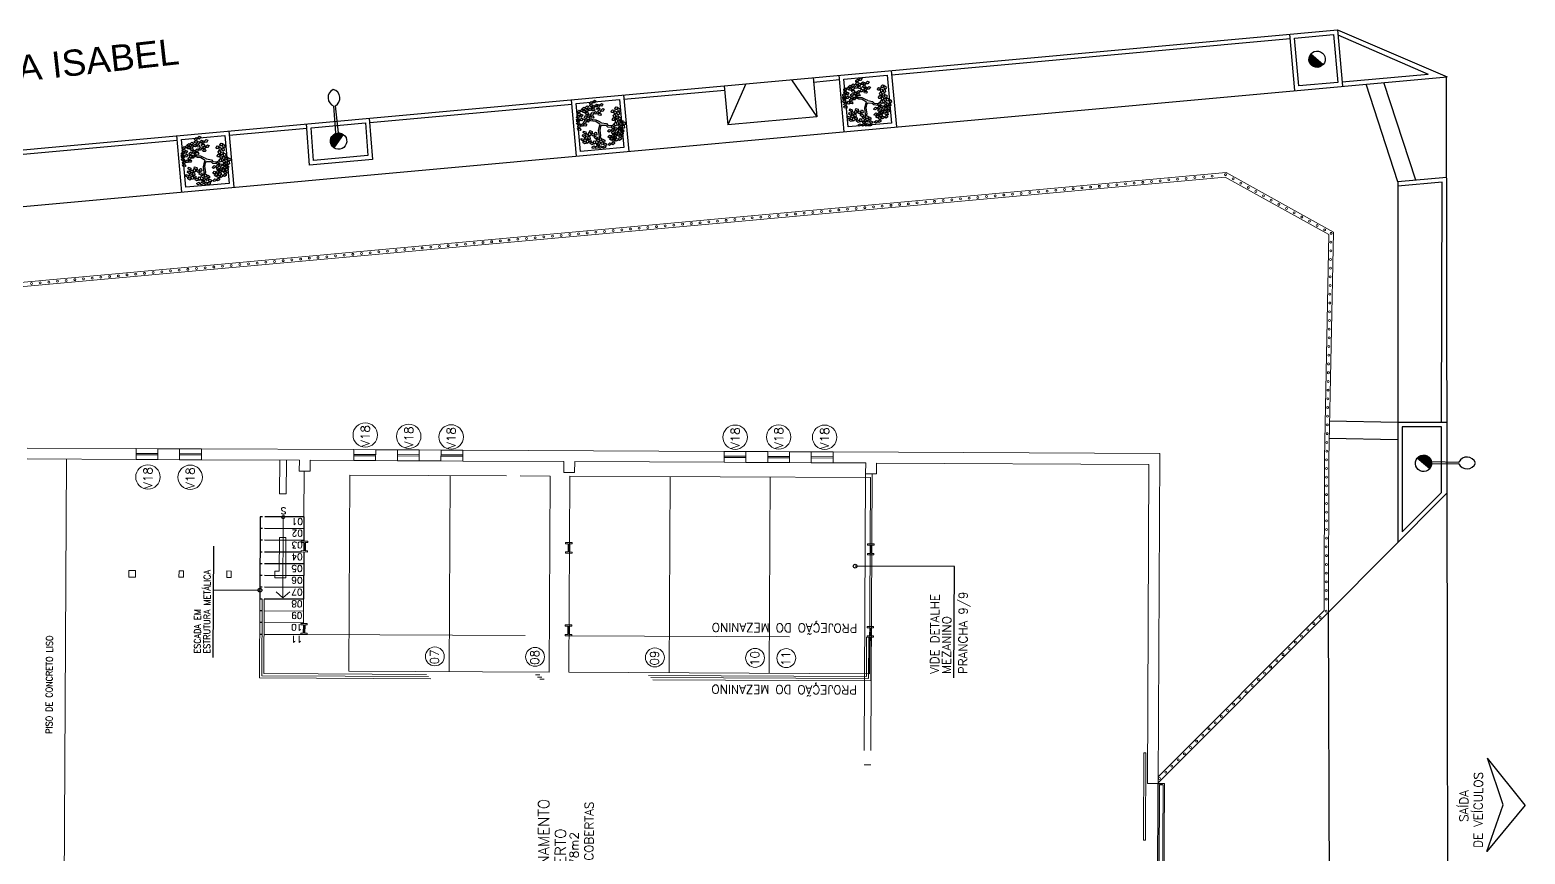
# Model space of a CAD drawing. Extents: x -1057 to 3416, y -340 to 4111.
# Drawn here: x -282.45 to -248.12, y 302.71 to 321.63 of the extents above; entities that cross this region are included whole.
import ezdxf
from ezdxf.enums import TextEntityAlignment as Align

# ---------------------------------------------------------------- set-up
doc = ezdxf.new("R2010")
doc.units = 0
doc.header["$LTSCALE"] = 50
for name, pattern in [('CONTINU', [0]), ('DASHDOT', [1, 0.5, -0.25, 0, -0.25]), ('DGN Style 1', [0.003115, 5.18318e-06, -0.00311]), ('HIDDEN', [9.525, 6.35, -3.175])]:
    doc.linetypes.add(name, pattern=pattern)
doc.layers.add('0.1', color=8, linetype='Continuous', lineweight=13)
doc.layers.add('Margem A3', color=8, linetype='DGN Style 1', lineweight=0)
for name, color, linetype in [('luminaria', 10, 'Continuous'), ('medir projeto', 6, 'Continuous'), ('OK', 96, 'Continuous'), ('Poste de cimento', 7, 'Continuous')]:
    doc.layers.add(name, color=color, linetype=linetype)
doc.styles.add('80X50', font='romans.shx')
doc.styles.add('ROBERTO', font='swissek.ttf')
doc.styles.get("Standard").update_dxf_attribs({"font": 'romans.shx'})

# ---------------------------------------------------------------- blocks, each defined once
blk = doc.blocks.new('ÁREA')
for p in [(0.00005, 0.00376), (0, 0)]:
    blk.add_attdef('COMPARTIMENTO', text='', height=0.0025).set_placement(p, align=Align.CENTER)
at = {"color": 1}
for p in [(-0.00005, -0.00376), (-0.0001, -0.00752)]:
    blk.add_attdef('ÁREA', text='', height=0.002, dxfattribs=at).set_placement(p, align=Align.CENTER)
blk = doc.blocks.new('poste concreto')
at = {"layer": 'Poste de cimento'}
h = blk.add_hatch(color=256, dxfattribs=at)
h.dxf.hatch_style = 1
h.paths.add_polyline_path([(364866.842, 7758015.357), (364866.767, 7758015.418), (364866.676, 7758015.455), (364866.578, 7758015.47), (364866.48, 7758015.455), (364866.39, 7758015.418), (364866.314, 7758015.357), (364866.254, 7758015.282), (364866.216, 7758015.191), (364866.201, 7758015.093), (364866.956, 7758015.093), (364866.94, 7758015.191), (364866.903, 7758015.282)])
for p, q in [((364866.815, 7758015.406), (364867.773, 7758016.191)), ((364866.886, 7758015.322), (364867.818, 7758016.138)), ((364866.216, 7758015.191), (364866.254, 7758015.282)), ((364866.254, 7758015.282), (364866.314, 7758015.357)), ((364866.314, 7758015.357), (364866.39, 7758015.418)), ((364866.39, 7758015.418), (364866.48, 7758015.455)), ((364866.48, 7758015.455), (364866.578, 7758015.47)), ((364866.578, 7758015.47), (364866.676, 7758015.455)), ((364866.676, 7758015.455), (364866.767, 7758015.418)), ((364866.767, 7758015.418), (364866.842, 7758015.357)), ((364866.842, 7758015.357), (364866.903, 7758015.282)), ((364866.903, 7758015.282), (364866.94, 7758015.191)), ((364866.201, 7758015.093), (364866.216, 7758015.191)), ((364866.216, 7758014.995), (364866.201, 7758015.093)), ((364866.956, 7758015.093), (364866.201, 7758015.093)), ((364866.254, 7758014.904), (364866.216, 7758014.995)), ((364866.314, 7758014.829), (364866.254, 7758014.904)), ((364866.39, 7758014.768), (364866.314, 7758014.829)), ((364866.48, 7758014.731), (364866.39, 7758014.768)), ((364866.578, 7758014.716), (364866.48, 7758014.731)), ((364866.676, 7758014.731), (364866.578, 7758014.716)), ((364866.767, 7758014.768), (364866.676, 7758014.731)), ((364866.842, 7758014.829), (364866.767, 7758014.768)), ((364866.903, 7758014.904), (364866.842, 7758014.829)), ((364866.94, 7758014.995), (364866.903, 7758014.904)), ((364866.94, 7758015.191), (364866.956, 7758015.093)), ((364866.956, 7758015.093), (364866.94, 7758014.995))]:
    blk.add_line(p, q, dxfattribs=at)
for centre, start, end in [((364868.17, 7758016.298), 60.73513, 195.09868), ((364867.989, 7758016.511), 245.39714, 19.76069)]:
    blk.add_arc(centre, 0.411, start, end, dxfattribs=at)
blk = doc.blocks.new('A$C550ee5b3')
at = {"layer": 'Poste de cimento'}
h = blk.add_hatch(color=256, dxfattribs=at)
h.dxf.hatch_style = 1
h.paths.add_polyline_path([(0.043, 0.309), (0.017, 0.267), (0.002, 0.22), (0, 0.172), (0.009, 0.124), (0.031, 0.081), (0.063, 0.043), (0.106, 0.017), (0.152, 0.002), (0.201, 0), (0.248, 0.009), (0.292, 0.031), (0.329, 0.063)])
for p, q in [((0.081, 0.341), (0.124, 0.363)), ((0.124, 0.363), (0.172, 0.372)), ((0.172, 0.372), (0.22, 0.371)), ((0.22, 0.371), (0.267, 0.356)), ((0.267, 0.356), (0.309, 0.329)), ((0, 0.172), (0.002, 0.22)), ((0.009, 0.124), (0, 0.172)), ((0.002, 0.22), (0.017, 0.267)), ((0.031, 0.081), (0.009, 0.124)), ((0.017, 0.267), (0.043, 0.309)), ((0.063, 0.043), (0.031, 0.081)), ((0.043, 0.309), (0.081, 0.341)), ((0.043, 0.309), (0.329, 0.063)), ((0.106, 0.017), (0.063, 0.043)), ((0.152, 0.002), (0.106, 0.017)), ((0.201, 0), (0.152, 0.002)), ((0.248, 0.009), (0.201, 0)), ((0.292, 0.031), (0.248, 0.009)), ((0.329, 0.063), (0.292, 0.031)), ((0.309, 0.329), (0.341, 0.292)), ((0.356, 0.106), (0.329, 0.063)), ((0.341, 0.292), (0.363, 0.248)), ((0.371, 0.152), (0.356, 0.106)), ((0.363, 0.248), (0.372, 0.201)), ((0.372, 0.201), (0.371, 0.152))]:
    blk.add_line(p, q, dxfattribs=at)
blk = doc.blocks.new('L', base_point=(1.368, 0.591))
at = {"color": 3, "lineweight": -2}
for p, q in [((1.275, 0.567), (1.306, 0.592)), ((1.288, 0.517), (1.275, 0.567)), ((1.281, 0.65), (1.312, 0.675)), ((1.294, 0.6), (1.281, 0.65)), ((1.317, 0.508), (1.288, 0.517)), ((1.322, 0.591), (1.294, 0.6)), ((1.306, 0.592), (1.336, 0.538)), ((1.312, 0.675), (1.342, 0.621)), ((1.336, 0.538), (1.317, 0.508)), ((1.342, 0.621), (1.322, 0.591)), ((1.337, 0.489), (1.356, 0.548)), ((1.376, 0.484), (1.337, 0.489)), ((1.356, 0.548), (1.391, 0.554)), ((1.404, 0.527), (1.376, 0.484)), ((1.391, 0.554), (1.404, 0.527))]:
    blk.add_line(p, q, dxfattribs=at)
blk = doc.blocks.new('Árvore-13')
at = {"color": 3}
for p, q in [((-0.8, 0.3), (-0.96, 0.41)), ((-0.8, 0.41), (-0.95, 0.5)), ((-0.36, 0.35), (-0.8, 0.41)), ((-0.37, 0.23), (-0.8, 0.3)), ((-0.13, 0.11), (-0.37, 0.23)), ((-0.07, 0.19), (-0.36, 0.35)), ((-0.07, -0.04), (-0.13, 0.11)), ((0.03, 0.07), (-0.07, 0.19)), ((0.03, 0.07), (0.32, 0.33)), ((0.12, -0.05), (0.28, 0.13)), ((0.28, 0.13), (0.42, 0.28)), ((0.32, 0.33), (0.41, 0.54)), ((0.41, 0.54), (0.48, 0.66)), ((0.42, 0.28), (0.5, 0.51)), ((0.48, 0.66), (0.57, 0.72)), ((0.5, 0.51), (0.63, 0.67)), ((0.57, 0.72), (0.61, 0.82)), ((0.63, 0.67), (0.78, 0.72)), ((-0.3, -0.39), (-0.42, -0.69)), ((-0.2, -0.45), (-0.31, -0.74)), ((-0.31, -0.74), (-0.24, -0.89)), ((-0.15, -0.3), (-0.3, -0.39)), ((-0.05, -0.38), (-0.2, -0.45)), ((-0.07, -0.04), (-0.15, -0.3)), ((0.12, -0.05), (-0.05, -0.38))]:
    blk.add_line(p, q, dxfattribs=at)
at = {"color": 3, "xscale": 3.048, "yscale": 3.048, "zscale": 3.048}
for p, rotation in [((-1.3, 0.88), 347.8021081598379), ((-0.93, 0.96), 295.0165150851705), ((-0.72, 1.45), 295.0165150851705), ((-0.49, 1.26), 295.0165150851705), ((-0.25, 1.14), 295.0165150851705), ((0.17, 1.45), 190.1248425347958), ((0.35, 0.95), 190.1248425347958), ((0.58, 1.4), 190.1248425347958), ((0.68, 0.78), 190.1248425347958), ((0.85, 1.34), 190.1248425347958), ((1.21, 1.15), 190.1248425347958), ((1.32, 0.75), 190.1248425347958), ((-1.44, 0.37), 347.8021081598379), ((-1.13, 0.41), 347.8021081598379), ((-0.85, 0.46), 295.0165150851705), ((-0.35, 0.69), 295.0165150851705), ((0.76, 0.27), 190.1248425347958), ((0.8, -0.3), 190.1248425347958), ((1.12, 0.57), 190.1248425347958), ((1.2, -0.32), 190.1248425347958), ((1.25, 0.04), 190.1248425347958), ((1.58, 0.11), 190.1248425347958), ((-0.1, -0.9), 66.16076666471405), ((-0.02, -1.19), 66.16076666471405), ((0.5, -1), 66.16076666471405), ((-0.45, -1.4), 66.16076666471405), ((0.62, -1.32), 66.16076666471405)]:
    blk.add_blockref('L', p, dxfattribs=dict(at, rotation=rotation))
for p in [(-1.39, -0.31), (-1.23, -0.88), (-1.05, -0.53), (-0.87, -1.13), (-0.85, -0.45), (-0.67, -1.02), (-0.45, -1.04), (-0.44, -0.54)]:
    blk.add_blockref('L', p, dxfattribs=at)

msp = doc.modelspace()

# ---------------------------------------------------------------- linework, layer by layer
at = {"layer": '0.1', "color": 8}
for p, q in [((-263.76, 320.496), (-262.764, 320.587)), ((-254.986, 318.354), (-303.783, 313.907)), ((-255.008, 318.251), (-303.752, 313.81)), ((-252.627, 316.93), (-255.008, 318.251)), ((-252.525, 316.989), (-254.986, 318.354)), ((-252.73, 311.787), (-252.627, 316.93)), ((-252.63, 311.785), (-252.525, 316.989)), ((-280.008, 312.018), (-279.508, 312.015)), ((-279.008, 312.013), (-278.508, 312.011)), ((-275.008, 311.994), (-274.508, 311.991)), ((-274.008, 311.989), (-273.508, 311.986)), ((-273.008, 311.984), (-272.508, 311.982)), ((-281.66, 301.321), (-281.609, 311.776)), ((-280.009, 311.908), (-279.509, 311.905)), ((-279.509, 311.875), (-280.009, 311.878)), ((-279.509, 311.765), (-280.009, 311.768)), ((-279.009, 311.903), (-278.509, 311.901)), ((-278.509, 311.871), (-279.009, 311.873)), ((-278.509, 311.761), (-279.009, 311.763)), ((-274.51, 311.741), (-275.01, 311.744)), ((-275.009, 311.884), (-274.509, 311.881)), ((-274.509, 311.851), (-275.009, 311.854)), ((-273.51, 311.736), (-274.01, 311.739)), ((-274.009, 311.879), (-273.509, 311.876)), ((-273.509, 311.846), (-274.009, 311.849)), ((-272.51, 311.732), (-273.01, 311.734)), ((-273.009, 311.874), (-272.509, 311.872)), ((-272.509, 311.842), (-273.009, 311.844)), ((-266.01, 311.7), (-266.51, 311.703)), ((-266.509, 311.843), (-266.009, 311.84)), ((-266.009, 311.81), (-266.509, 311.813)), ((-266.508, 311.953), (-266.008, 311.95)), ((-265.01, 311.695), (-265.51, 311.698)), ((-265.509, 311.838), (-265.009, 311.835)), ((-265.009, 311.805), (-265.509, 311.808)), ((-265.508, 311.948), (-265.008, 311.945)), ((-264.01, 311.691), (-264.51, 311.693)), ((-264.509, 311.833), (-264.009, 311.831)), ((-264.009, 311.801), (-264.509, 311.803)), ((-264.508, 311.943), (-264.008, 311.941)), ((-252.73, 311.786), (-252.739, 308.304)), ((-252.63, 311.785), (-252.64, 308.263)), ((-276.629, 310.446), (-276.638, 308.595)), ((-276.22, 309.645), (-276.22, 309.675)), ((-276.16, 309.674), (-276.22, 309.675)), ((-276.07, 309.644), (-276.22, 309.645)), ((-276.219, 309.865), (-276.218, 309.895)), ((-276.159, 309.864), (-276.219, 309.865)), ((-276.068, 309.894), (-276.218, 309.895)), ((-276.07, 309.674), (-276.13, 309.674)), ((-276.069, 309.864), (-276.129, 309.864)), ((-276.07, 309.644), (-276.07, 309.674)), ((-276.069, 309.864), (-276.068, 309.894)), ((-270.15, 309.615), (-270.15, 309.645)), ((-270.09, 309.645), (-270.15, 309.645)), ((-270, 309.614), (-270.15, 309.615)), ((-269.999, 309.864), (-270.149, 309.865)), ((-270.149, 309.835), (-270.149, 309.865)), ((-270.089, 309.835), (-270.149, 309.835)), ((-270, 309.644), (-270.06, 309.645)), ((-269.999, 309.834), (-270.059, 309.835)), ((-270, 309.614), (-270, 309.644)), ((-269.999, 309.834), (-269.999, 309.864)), ((-263.22, 309.582), (-263.22, 309.612)), ((-263.16, 309.611), (-263.22, 309.612)), ((-263.07, 309.581), (-263.22, 309.582)), ((-263.069, 309.831), (-263.219, 309.832)), ((-263.219, 309.802), (-263.219, 309.832)), ((-263.159, 309.801), (-263.219, 309.802)), ((-263.07, 309.611), (-263.13, 309.611)), ((-263.069, 309.801), (-263.129, 309.801)), ((-263.07, 309.581), (-263.07, 309.611)), ((-263.069, 309.801), (-263.069, 309.831)), ((-276.638, 308.595), (-276.795, 308.73)), ((-276.638, 308.595), (-276.48, 308.729)), ((-252.64, 308.263), (-256.545, 304.343)), ((-252.739, 308.304), (-256.544, 304.485)), ((-276.078, 307.999), (-276.228, 308)), ((-276.228, 307.97), (-276.228, 308)), ((-276.168, 307.969), (-276.228, 307.97)), ((-276.078, 307.969), (-276.138, 307.969)), ((-276.078, 307.969), (-276.078, 307.999)), ((-270.008, 307.969), (-270.158, 307.97)), ((-270.158, 307.94), (-270.158, 307.97)), ((-270.098, 307.94), (-270.158, 307.94)), ((-270.008, 307.939), (-270.068, 307.94)), ((-270.008, 307.939), (-270.008, 307.969)), ((-263.078, 307.936), (-263.228, 307.937)), ((-263.228, 307.907), (-263.228, 307.937)), ((-263.168, 307.906), (-263.228, 307.907)), ((-263.078, 307.906), (-263.138, 307.906)), ((-263.078, 307.906), (-263.078, 307.936)), ((-276.229, 307.75), (-276.229, 307.78)), ((-276.169, 307.779), (-276.229, 307.78)), ((-276.079, 307.749), (-276.229, 307.75)), ((-276.079, 307.779), (-276.139, 307.779)), ((-276.079, 307.749), (-276.079, 307.779)), ((-270.159, 307.72), (-270.159, 307.75)), ((-270.099, 307.75), (-270.159, 307.75)), ((-270.009, 307.72), (-270.159, 307.72)), ((-270.009, 307.75), (-270.069, 307.75)), ((-270.009, 307.72), (-270.009, 307.75)), ((-263.229, 307.687), (-263.229, 307.717)), ((-263.169, 307.716), (-263.229, 307.717)), ((-263.079, 307.686), (-263.229, 307.687)), ((-263.079, 307.716), (-263.139, 307.716)), ((-263.079, 307.686), (-263.079, 307.716)), ((-275.123, 306.909), (-270.523, 306.886)), ((-270.073, 306.884), (-263.173, 306.851))]:
    msp.add_line(p, q, dxfattribs=at)
at = {"layer": '0.1', "color": 7}
for p, q in [((-280.008, 312.018), (-282.508, 312.03)), ((-280.008, 312.018), (-280.009, 311.768)), ((-279.508, 312.015), (-279.509, 311.765)), ((-279.008, 312.013), (-279.508, 312.015)), ((-279.008, 312.013), (-279.009, 311.763)), ((-278.508, 312.011), (-278.509, 311.761)), ((-275.008, 311.994), (-278.508, 312.011)), ((-275.008, 311.994), (-275.01, 311.744)), ((-274.508, 311.991), (-274.51, 311.741)), ((-274.008, 311.989), (-274.508, 311.991)), ((-274.008, 311.989), (-274.01, 311.739)), ((-273.508, 311.986), (-273.51, 311.736)), ((-273.008, 311.984), (-273.508, 311.986)), ((-273.008, 311.984), (-273.01, 311.734)), ((-272.508, 311.982), (-272.51, 311.732)), ((-266.508, 311.953), (-272.508, 311.982)), ((-280.009, 311.768), (-282.509, 311.78)), ((-279.009, 311.763), (-279.509, 311.765)), ((-276.259, 311.75), (-278.509, 311.761)), ((-276.259, 311.75), (-276.261, 311.5)), ((-276.01, 311.749), (-276.011, 311.499)), ((-275.01, 311.744), (-276.01, 311.749)), ((-274.01, 311.739), (-274.51, 311.741)), ((-273.01, 311.734), (-273.51, 311.736)), ((-270.19, 311.72), (-272.51, 311.732)), ((-270.19, 311.72), (-270.191, 311.47)), ((-269.94, 311.719), (-269.941, 311.469)), ((-266.51, 311.703), (-269.94, 311.719)), ((-266.508, 311.953), (-266.51, 311.703)), ((-266.008, 311.95), (-266.01, 311.7)), ((-265.51, 311.698), (-266.01, 311.7)), ((-265.508, 311.948), (-266.008, 311.95)), ((-265.508, 311.948), (-265.51, 311.698)), ((-265.008, 311.945), (-265.01, 311.695)), ((-264.51, 311.693), (-265.01, 311.695)), ((-264.508, 311.943), (-265.008, 311.945)), ((-264.508, 311.943), (-264.51, 311.693)), ((-264.008, 311.941), (-264.01, 311.691)), ((-263.26, 311.687), (-264.01, 311.691)), ((-256.509, 311.904), (-264.008, 311.941)), ((-263.26, 311.687), (-263.261, 311.437)), ((-263.01, 311.686), (-263.011, 311.436)), ((-256.76, 311.656), (-263.01, 311.686)), ((-256.795, 304.331), (-256.76, 311.656)), ((-256.545, 304.329), (-256.509, 311.904)), ((-276.011, 311.499), (-276.261, 311.5)), ((-269.941, 311.469), (-270.191, 311.47)), ((-263.011, 311.436), (-263.261, 311.437)), ((-256.545, 304.329), (-256.795, 304.331))]:
    msp.add_line(p, q, dxfattribs=at)
at = {"layer": '0.1', "color": 8, "linetype": 'HIDDEN', "ltscale": 0.02}
for p, q in [((-276.709, 311.752), (-276.713, 310.977)), ((-276.559, 311.751), (-276.563, 310.976)), ((-263.261, 311.437), (-263.293, 304.762)), ((-263.111, 311.436), (-263.143, 304.761)), ((-276.563, 310.976), (-276.713, 310.977)), ((-276.718, 309.977), (-276.722, 309.202)), ((-276.718, 309.977), (-276.568, 309.976)), ((-276.568, 309.976), (-276.573, 309.051)), ((-280.172, 309.219), (-280.172, 309.069)), ((-280.022, 309.218), (-280.172, 309.219)), ((-280.022, 309.068), (-280.172, 309.069)), ((-280.022, 309.068), (-280.022, 309.218)), ((-279.022, 309.213), (-279.023, 309.063)), ((-278.923, 309.063), (-279.023, 309.063)), ((-278.922, 309.213), (-279.022, 309.213)), ((-278.922, 309.213), (-278.923, 309.063)), ((-277.922, 309.208), (-277.923, 309.058)), ((-277.823, 309.057), (-277.923, 309.058)), ((-277.822, 309.207), (-277.922, 309.208)), ((-277.822, 309.207), (-277.823, 309.057)), ((-276.822, 309.202), (-276.823, 309.052)), ((-276.573, 309.051), (-276.823, 309.052)), ((-276.722, 309.202), (-276.822, 309.202)), ((-263.143, 304.761), (-263.293, 304.762))]:
    msp.add_line(p, q, dxfattribs=at)
at = {"layer": '0.1', "color": 8, "linetype": 'DASHDOT', "ltscale": 0.2}
for p, q in [((-276.156, 310.449), (-276.151, 311.499)), ((-277.165, 308.564), (-277.174, 306.754)), ((-277.115, 308.564), (-277.123, 306.804)), ((-277.065, 308.564), (-277.073, 306.854)), ((-276.165, 308.559), (-276.168, 307.999)), ((-276.166, 308.289), (-277.066, 308.294)), ((-276.168, 308.019), (-277.068, 308.024)), ((-276.229, 307.75), (-277.069, 307.754)), ((-276.079, 307.749), (-270.159, 307.72)), ((-270.009, 307.72), (-263.229, 307.687)), ((-263.239, 307.687), (-263.243, 306.787)), ((-263.189, 307.687), (-263.194, 306.737)), ((-263.139, 307.686), (-263.144, 306.686)), ((-263.243, 306.787), (-277.073, 306.854)), ((-263.144, 306.686), (-277.174, 306.754)), ((-263.194, 306.737), (-277.123, 306.804))]:
    msp.add_line(p, q, dxfattribs=at)
at = {"layer": '0.1', "color": 8, "linetype": 'CONTINU', "lineweight": -2}
for p, q in [((-277.156, 310.454), (-277.165, 308.564)), ((-277.106, 310.454), (-277.156, 310.454)), ((-276.156, 310.449), (-277.056, 310.454)), ((-276.156, 310.449), (-276.158, 309.894)), ((-277.107, 310.184), (-277.157, 310.184)), ((-276.157, 310.179), (-277.057, 310.184)), ((-278.24, 307.221), (-278.227, 309.777)), ((-277.11, 309.644), (-277.16, 309.644)), ((-277.108, 309.914), (-277.158, 309.914)), ((-276.22, 309.64), (-277.06, 309.644)), ((-276.158, 309.909), (-277.058, 309.914)), ((-276.16, 309.644), (-276.165, 308.559)), ((-276.159, 309.864), (-276.16, 309.674)), ((-276.129, 309.864), (-276.13, 309.674)), ((-270.089, 309.835), (-270.09, 309.645)), ((-270.059, 309.835), (-270.06, 309.645)), ((-263.159, 309.801), (-263.16, 309.611)), ((-263.129, 309.801), (-263.13, 309.611)), ((-277.111, 309.374), (-277.161, 309.374)), ((-276.161, 309.369), (-277.061, 309.374)), ((-261.224, 309.308), (-263.504, 309.319)), ((-261.237, 306.752), (-261.224, 309.308)), ((-277.112, 309.104), (-277.162, 309.104)), ((-276.162, 309.099), (-277.062, 309.104)), ((-278.232, 308.775), (-277.164, 308.77)), ((-277.115, 308.564), (-277.165, 308.564)), ((-277.114, 308.834), (-277.164, 308.834)), ((-276.165, 308.559), (-277.065, 308.564)), ((-276.164, 308.829), (-277.064, 308.834)), ((-277.116, 308.294), (-277.166, 308.294)), ((-252.595, 296.508), (-252.64, 308.263)), ((-277.118, 308.024), (-277.168, 308.024)), ((-276.168, 307.969), (-276.169, 307.779)), ((-276.138, 307.969), (-276.139, 307.779)), ((-270.098, 307.94), (-270.099, 307.75)), ((-270.068, 307.94), (-270.069, 307.75)), ((-263.168, 307.906), (-263.169, 307.716)), ((-263.138, 307.906), (-263.139, 307.716)), ((-277.119, 307.754), (-277.169, 307.754)), ((-248.124, 303.836), (-248.99, 304.908)), ((-248.626, 303.839), (-248.99, 304.908)), ((-256.564, 300.329), (-256.545, 304.329)), ((-256.545, 304.329), (-256.445, 304.329)), ((-249, 302.773), (-248.626, 303.839)), ((-248.124, 303.836), (-249, 302.773))]:
    msp.add_line(p, q, dxfattribs=at)
at = {"layer": '0.1', "color": 8}
for points in [[(-271.503, 311.391), (-275.101, 311.409), (-275.123, 306.909)], [(-272.823, 306.898), (-272.801, 311.397)], [(-270.523, 306.886), (-270.501, 311.386), (-271.189, 311.39)], [(-263.151, 311.351), (-270.051, 311.384), (-270.073, 306.884)], [(-267.773, 306.873), (-267.751, 311.373)], [(-265.473, 306.862), (-265.451, 311.362)], [(-263.173, 306.851), (-263.151, 311.351)], [(-256.545, 304.329), (-256.401, 304.329), (-256.421, 300.329), (-256.564, 300.329), (-256.545, 304.329)]]:
    msp.add_lwpolyline(points, dxfattribs=at)
for points in [[(-256.832, 305.031), (-256.841, 303.031), (-256.881, 303.031), (-256.872, 305.031)], [(-256.515, 304.299), (-256.432, 304.299), (-256.451, 300.359), (-256.534, 300.359)]]:
    msp.add_lwpolyline(points, close=True, dxfattribs=at)
for centre, radius in [((-256.701, 318.147), 0.0225), ((-256.502, 318.165), 0.0225), ((-256.302, 318.184), 0.0225), ((-256.103, 318.202), 0.0225), ((-255.904, 318.22), 0.0225), ((-255.705, 318.238), 0.0225), ((-255.505, 318.256), 0.0225), ((-255.306, 318.274), 0.0225), ((-255.002, 318.305), 0.0225), ((-254.827, 318.208), 0.0225), ((-260.487, 317.802), 0.0225), ((-260.288, 317.82), 0.0225), ((-260.089, 317.839), 0.0225), ((-259.889, 317.857), 0.0225), ((-259.69, 317.875), 0.0225), ((-259.491, 317.893), 0.0225), ((-259.292, 317.911), 0.0225), ((-259.092, 317.929), 0.0225), ((-258.893, 317.947), 0.0225), ((-258.694, 317.966), 0.0225), ((-258.495, 317.984), 0.0225), ((-258.295, 318.002), 0.0225), ((-258.096, 318.02), 0.0225), ((-257.897, 318.038), 0.0225), ((-257.697, 318.056), 0.0225), ((-257.498, 318.075), 0.0225), ((-257.299, 318.093), 0.0225), ((-257.1, 318.111), 0.0225), ((-256.9, 318.129), 0.0225), ((-254.652, 318.111), 0.0225), ((-254.477, 318.014), 0.0225), ((-254.302, 317.917), 0.0225), ((-254.126, 317.819), 0.0225), ((-264.274, 317.457), 0.0225), ((-264.074, 317.475), 0.0225), ((-263.875, 317.494), 0.0225), ((-263.676, 317.512), 0.0225), ((-263.476, 317.53), 0.0225), ((-263.277, 317.548), 0.0225), ((-263.078, 317.566), 0.0225), ((-262.879, 317.584), 0.0225), ((-262.679, 317.602), 0.0225), ((-262.48, 317.621), 0.0225), ((-262.281, 317.639), 0.0225), ((-262.082, 317.657), 0.0225), ((-261.882, 317.675), 0.0225), ((-261.683, 317.693), 0.0225), ((-261.484, 317.711), 0.0225), ((-261.284, 317.73), 0.0225), ((-261.085, 317.748), 0.0225), ((-260.886, 317.766), 0.0225), ((-260.687, 317.784), 0.0225), ((-253.951, 317.722), 0.0225), ((-253.776, 317.625), 0.0225), ((-253.601, 317.528), 0.0225), ((-268.06, 317.112), 0.0225), ((-267.861, 317.13), 0.0225), ((-267.661, 317.148), 0.0225), ((-267.462, 317.167), 0.0225), ((-267.263, 317.185), 0.0225), ((-267.063, 317.203), 0.0225), ((-266.864, 317.221), 0.0225), ((-266.665, 317.239), 0.0225), ((-266.466, 317.257), 0.0225), ((-266.266, 317.276), 0.0225), ((-266.067, 317.294), 0.0225), ((-265.868, 317.312), 0.0225), ((-265.669, 317.33), 0.0225), ((-265.469, 317.348), 0.0225), ((-265.27, 317.366), 0.0225), ((-265.071, 317.385), 0.0225), ((-264.871, 317.403), 0.0225), ((-264.672, 317.421), 0.0225), ((-264.473, 317.439), 0.0225), ((-253.426, 317.431), 0.0225), ((-253.251, 317.334), 0.0225), ((-253.076, 317.237), 0.0225), ((-252.9, 317.139), 0.0225), ((-271.846, 316.767), 0.0225), ((-271.647, 316.785), 0.0225), ((-271.448, 316.803), 0.0225), ((-271.248, 316.822), 0.0225), ((-271.049, 316.84), 0.0225), ((-270.85, 316.858), 0.0225), ((-270.65, 316.876), 0.0225), ((-270.451, 316.894), 0.0225), ((-270.252, 316.912), 0.0225), ((-270.053, 316.931), 0.0225), ((-269.853, 316.949), 0.0225), ((-269.654, 316.967), 0.0225), ((-269.455, 316.985), 0.0225), ((-269.256, 317.003), 0.0225), ((-269.056, 317.021), 0.0225), ((-268.857, 317.04), 0.0225), ((-268.658, 317.058), 0.0225), ((-268.458, 317.076), 0.0225), ((-268.259, 317.094), 0.0225), ((-252.725, 317.042), 0.0225), ((-252.576, 316.959), 0.0225), ((-275.632, 316.422), 0.0225), ((-275.433, 316.44), 0.0225), ((-275.234, 316.458), 0.0225), ((-275.035, 316.477), 0.0225), ((-274.835, 316.495), 0.0225), ((-274.636, 316.513), 0.0225), ((-274.437, 316.531), 0.0225), ((-274.237, 316.549), 0.0225), ((-274.038, 316.567), 0.0225), ((-273.839, 316.586), 0.0225), ((-273.64, 316.604), 0.0225), ((-273.44, 316.622), 0.0225), ((-273.241, 316.64), 0.0225), ((-273.042, 316.658), 0.0225), ((-272.843, 316.676), 0.0225), ((-272.643, 316.694), 0.0225), ((-272.444, 316.713), 0.0225), ((-272.245, 316.731), 0.0225), ((-272.045, 316.749), 0.0225), ((-252.584, 316.56), 0.0225), ((-252.58, 316.759), 0.0225), ((-279.419, 316.077), 0.0225), ((-279.219, 316.095), 0.0225), ((-279.02, 316.113), 0.0225), ((-278.821, 316.132), 0.0225), ((-278.622, 316.15), 0.0225), ((-278.422, 316.168), 0.0225), ((-278.223, 316.186), 0.0225), ((-278.024, 316.204), 0.0225), ((-277.824, 316.222), 0.0225), ((-277.625, 316.241), 0.0225), ((-277.426, 316.259), 0.0225), ((-277.227, 316.277), 0.0225), ((-277.027, 316.295), 0.0225), ((-276.828, 316.313), 0.0225), ((-276.629, 316.331), 0.0225), ((-276.43, 316.349), 0.0225), ((-276.23, 316.368), 0.0225), ((-276.031, 316.386), 0.0225), ((-275.832, 316.404), 0.0225), ((-252.592, 316.16), 0.0225), ((-252.588, 316.36), 0.0225), ((-282.408, 315.805), 0.0225), ((-282.209, 315.823), 0.0225), ((-282.009, 315.841), 0.0225), ((-281.81, 315.859), 0.0225), ((-281.611, 315.877), 0.0225), ((-281.411, 315.895), 0.0225), ((-281.212, 315.914), 0.0225), ((-281.013, 315.932), 0.0225), ((-280.814, 315.95), 0.0225), ((-280.614, 315.968), 0.0225), ((-280.415, 315.986), 0.0225), ((-280.216, 316.004), 0.0225), ((-280.017, 316.023), 0.0225), ((-279.817, 316.041), 0.0225), ((-279.618, 316.059), 0.0225), ((-252.6, 315.76), 0.0225), ((-252.596, 315.96), 0.0225), ((-252.604, 315.56), 0.0225), ((-252.612, 315.16), 0.0225), ((-252.608, 315.36), 0.0225), ((-252.62, 314.76), 0.0225), ((-252.616, 314.96), 0.0225), ((-252.624, 314.56), 0.0225), ((-252.632, 314.16), 0.0225), ((-252.628, 314.36), 0.0225), ((-252.64, 313.76), 0.0225), ((-252.636, 313.96), 0.0225), ((-252.648, 313.36), 0.0225), ((-252.644, 313.56), 0.0225), ((-252.652, 313.16), 0.0225), ((-252.66, 312.76), 0.0225), ((-252.656, 312.96), 0.0225), ((-274.748, 312.33), 0.28), ((-273.749, 312.298), 0.28), ((-272.776, 312.285), 0.28), ((-266.257, 312.279), 0.28), ((-265.257, 312.283), 0.28), ((-264.204, 312.278), 0.28), ((-252.668, 312.36), 0.0225), ((-252.664, 312.56), 0.0225), ((-252.676, 311.96), 0.0225), ((-252.672, 312.16), 0.0225), ((-279.736, 311.365), 0.28), ((-278.766, 311.36), 0.28), ((-252.68, 311.76), 0.0225), ((-252.68, 311.56), 0.0225), ((-252.681, 311.36), 0.0225), ((-252.681, 311.16), 0.0225), ((-252.681, 310.96), 0.0225), ((-252.681, 310.76), 0.0225), ((-276.629, 310.446), 0.0387), ((-252.681, 310.56), 0.0225), ((-252.681, 310.36), 0.0225), ((-252.681, 310.16), 0.0225), ((-252.681, 309.96), 0.0225), ((-252.688, 309.763), 0.0225), ((-252.682, 309.56), 0.0225), ((-252.686, 309.36), 0.0225), ((-252.687, 309.16), 0.0225), ((-252.687, 308.96), 0.0225), ((-252.687, 308.76), 0.0225), ((-252.687, 308.56), 0.0225), ((-252.69, 308.283), 0.0225), ((-253.114, 307.857), 0.0225), ((-252.973, 307.999), 0.0225), ((-252.831, 308.141), 0.0225), ((-253.398, 307.573), 0.0225), ((-253.256, 307.715), 0.0225), ((-273.15, 307.248), 0.217), ((-270.85, 307.237), 0.217), ((-268.099, 307.224), 0.217), ((-265.8, 307.213), 0.217), ((-265.083, 307.209), 0.217), ((-253.681, 307.288), 0.0225), ((-253.539, 307.431), 0.0225), ((-254.106, 306.862), 0.0225), ((-253.964, 307.004), 0.0225), ((-253.822, 307.146), 0.0225), ((-254.389, 306.578), 0.0225), ((-254.247, 306.72), 0.0225), ((-254.814, 306.151), 0.0225), ((-254.672, 306.294), 0.0225), ((-254.53, 306.436), 0.0225), ((-255.097, 305.867), 0.0225), ((-254.955, 306.009), 0.0225), ((-255.522, 305.441), 0.0225), ((-255.38, 305.583), 0.0225), ((-255.238, 305.725), 0.0225), ((-255.805, 305.156), 0.0225), ((-255.663, 305.299), 0.0225), ((-256.088, 304.872), 0.0225), ((-255.946, 305.014), 0.0225), ((-256.513, 304.446), 0.0225), ((-256.371, 304.588), 0.0225), ((-256.23, 304.73), 0.0225)]:
    msp.add_circle(centre, radius, dxfattribs=at)
at = {"layer": '0.1', "color": 8, "linetype": 'CONTINU', "lineweight": -2}
for centre in [(-263.504, 309.319), (-277.164, 308.77)]:
    msp.add_circle(centre, 0.0431, dxfattribs=at)
at = {"layer": 'Margem A3', "color": 7, "linetype": 'CONTINU', "lineweight": -2}
for p, q in [((-298.162, 317.462), (-252.432, 321.628)), ((-252.432, 321.628), (-249.916, 320.552)), ((-262.664, 320.596), (-253.519, 321.429)), ((-252.422, 321.516), (-250.348, 320.613)), ((-252.323, 320.433), (-250.348, 320.613)), ((-298.044, 316.167), (-249.916, 320.552)), ((-268.809, 320.036), (-266.499, 320.246)), ((-266.508, 320.346), (-266.426, 319.45)), ((-266.01, 320.391), (-266.426, 319.45)), ((-264.964, 320.486), (-264.384, 319.636)), ((-264.466, 320.532), (-264.384, 319.636)), ((-264.457, 320.432), (-263.86, 320.487)), ((-251.042, 318.14), (-251.772, 320.383)), ((-250.633, 318.177), (-251.364, 320.42)), ((-249.881, 293.896), (-249.925, 320.556)), ((-274.645, 319.504), (-270.004, 319.927)), ((-264.384, 319.636), (-266.426, 319.45)), ((-277.871, 319.21), (-276.089, 319.372)), ((-286.635, 318.411), (-279.067, 319.101)), ((-249.93, 318.241), (-251.042, 318.14)), ((-251.042, 318.14), (-251.042, 309.866)), ((-250.03, 318.132), (-251.042, 318.04)), ((-250.042, 312.616), (-250.03, 318.132)), ((-251.042, 312.616), (-252.613, 312.648)), ((-249.912, 312.616), (-251.042, 312.616)), ((-250.042, 312.516), (-250.942, 312.516)), ((-250.942, 312.516), (-250.942, 310.108)), ((-250.045, 311.008), (-250.042, 312.516)), ((-251.05, 312.216), (-252.621, 312.248)), ((-252.64, 308.263), (-249.909, 311.003)), ((-250.942, 310.108), (-250.045, 311.008))]:
    msp.add_line(p, q, dxfattribs=at)
for points in [[(-252.432, 321.628), (-252.314, 320.334)], [(-253.41, 320.234), (-253.528, 321.529)], [(-253.419, 321.438), (-252.523, 321.52), (-252.423, 320.424), (-253.319, 320.343), (-253.419, 321.438)], [(-263.751, 319.292), (-263.869, 320.586)], [(-263.76, 320.496), (-262.764, 320.587), (-262.664, 319.491), (-263.66, 319.4), (-263.76, 320.496)], [(-262.674, 320.695), (-262.556, 319.401)], [(-269.895, 318.732), (-270.013, 320.026)], [(-269.904, 319.936), (-268.909, 320.027), (-268.809, 318.931), (-269.805, 318.84), (-269.904, 319.936)], [(-268.818, 320.135), (-268.7, 318.841)], [(-274.654, 319.604), (-274.582, 318.656), (-276.026, 318.525), (-276.098, 319.472)], [(-278.958, 317.906), (-279.076, 319.201)], [(-278.967, 319.11), (-277.971, 319.201), (-277.871, 318.105), (-278.867, 318.015), (-278.967, 319.11)], [(-277.881, 319.31), (-277.763, 318.015)], [(-275.989, 319.381), (-274.744, 319.495), (-274.691, 318.747), (-275.935, 318.633), (-275.989, 319.381)]]:
    msp.add_lwpolyline(points, dxfattribs=at)

# ---------------------------------------------------------------- block references
at = {"layer": '0.1', "color": 8}
ref = msp.add_blockref('ÁREA', (-270.143, 302.536), dxfattribs=dict(at, xscale=133.3333333333332, yscale=133.3333333333332, zscale=133.3333333333332, rotation=89.72328202081573))
ref.add_attrib('COMPARTIMENTO', 'COBERTO', dxfattribs={"layer": '0', "color": 3, "height": 0.25, "rotation": 89.7233}).set_placement((-270.143, 302.536), align=Align.CENTER)
ref.add_attrib('ÁREA', '407,78m2', dxfattribs={"layer": '0', "color": 1, "height": 0.2, "rotation": 89.7233}).set_placement((-269.855, 302.528), align=Align.CENTER)
ref.add_attrib('ÁREA', '11 VAGAS COBERTAS', dxfattribs={"layer": '0', "color": 1, "height": 0.2, "rotation": 89.7233}).set_placement((-269.514, 302.52), align=Align.CENTER)
ref.add_attrib('COMPARTIMENTO', 'ESTACIONAMENTO', dxfattribs={"layer": '0', "color": 3, "height": 0.25, "rotation": 89.7233}).set_placement((-270.531, 302.545), align=Align.CENTER)
at = {"layer": 'luminaria', "xscale": 0.4999999999999999, "yscale": 0.4999999999999999, "zscale": 0.4999999999999999}
for p, rotation in [((3071585.902, -2375317.647), 54.97596551262363), ((-2663682.709, -2825658.965), 319.3886919651773)]:
    msp.add_blockref('poste concreto', p, dxfattribs=dict(at, rotation=rotation))
at = {"layer": 'medir projeto', "linetype": 'CONTINU', "lineweight": -2}
msp.add_blockref('A$C550ee5b3', (-253.086, 320.769), dxfattribs=at)
at = {"layer": 'OK', "color": 3, "linetype": 'HIDDEN', "xscale": 0.3107660917594164, "yscale": 0.3107660917594164, "zscale": 0.3107660917594164, "rotation": 106.5717532991235}
for p in [(-263.218, 319.968), (-269.328, 319.458), (-278.398, 318.627)]:
    msp.add_blockref('Árvore-13', p, dxfattribs=at)

# ---------------------------------------------------------------- texts
at = {"layer": '0.1', "color": 7}
for s, height, rotation, style, p in [('AVENIDA PRINCESA ISABEL', 0.6, 6.2783, 'ROBERTO', (-290.292, 319.601)), ('S', 0.15, 179.7233, '80X50', (-276.561, 310.662)), ('01', 0.15, 179.7233, '80X50', (-276.178, 310.419)), ('02', 0.15, 179.7233, '80X50', (-276.18, 310.149)), ('04', 0.15, 179.7233, '80X50', (-276.182, 309.609)), ('03', 0.15, 179.7233, '80X50', (-276.181, 309.879)), ('05', 0.15, 179.7233, '80X50', (-276.184, 309.339)), ('06', 0.15, 179.7233, '80X50', (-276.185, 309.069)), ('07', 0.15, 179.7233, '80X50', (-276.186, 308.799)), ('08', 0.15, 179.7233, '80X50', (-276.188, 308.529)), ('09', 0.15, 179.7233, '80X50', (-276.189, 308.259)), ('10', 0.15, 179.7233, '80X50', (-276.19, 307.989)), ('11', 0.15, 179.7233, '80X50', (-276.192, 307.719))]:
    msp.add_text(s, height=height, rotation=rotation, dxfattribs=dict(at, style=style)).set_placement(p)
for s, rotation, p in [('V18', 89.7233, (-274.648, 312.058)), ('V18', 89.7233, (-273.649, 312.027)), ('V18', 89.7233, (-272.676, 312.013)), ('V18', 89.7233, (-266.156, 312.008)), ('V18', 89.7233, (-265.157, 312.012)), ('V18', 89.7233, (-264.104, 312.007)), ('V18', 89.7233, (-279.636, 311.094)), ('V18', 89.7233, (-278.666, 311.089)), ('VIDE DETALHE', 89.7233, (-261.578, 306.844)), ('PRANCHA 9/9', 89.7233, (-260.93, 306.84)), ('PROJEÇÃO DO MEZANINO', 179.7233, (-263.45, 307.996)), ('MEZANINO', 89.7233, (-261.306, 306.842)), ('07', 89.7233, (-273.058, 307.063)), ('08', 89.7233, (-270.758, 307.052)), ('09', 89.7233, (-268.008, 307.039)), ('10', 89.7233, (-265.708, 307.028)), ('11', 89.7233, (-264.992, 307.024)), ('PROJEÇÃO DO MEZANINO', 179.7233, (-263.457, 306.577)), ('DE VEÍCULOS ', 89.7233, (-249.104, 302.853)), ('SAÍDA', 89.7233, (-249.43, 303.449))]:
    msp.add_text(s, height=0.2, rotation=rotation, dxfattribs=at).set_placement(p)
at = {"layer": '0.1', "color": 7, "style": '80X50', "width": 0.9}
for s, p in [('ESTRUTURA METÁLICA', (-278.309, 307.311)), ('ESCADA EM', (-278.527, 307.312)), ('PISO DE CONCRETO LISO', (-281.931, 305.471))]:
    msp.add_text(s, height=0.15, rotation=89.7233, dxfattribs=at).set_placement(p)

doc.saveas('drawing.dxf')
